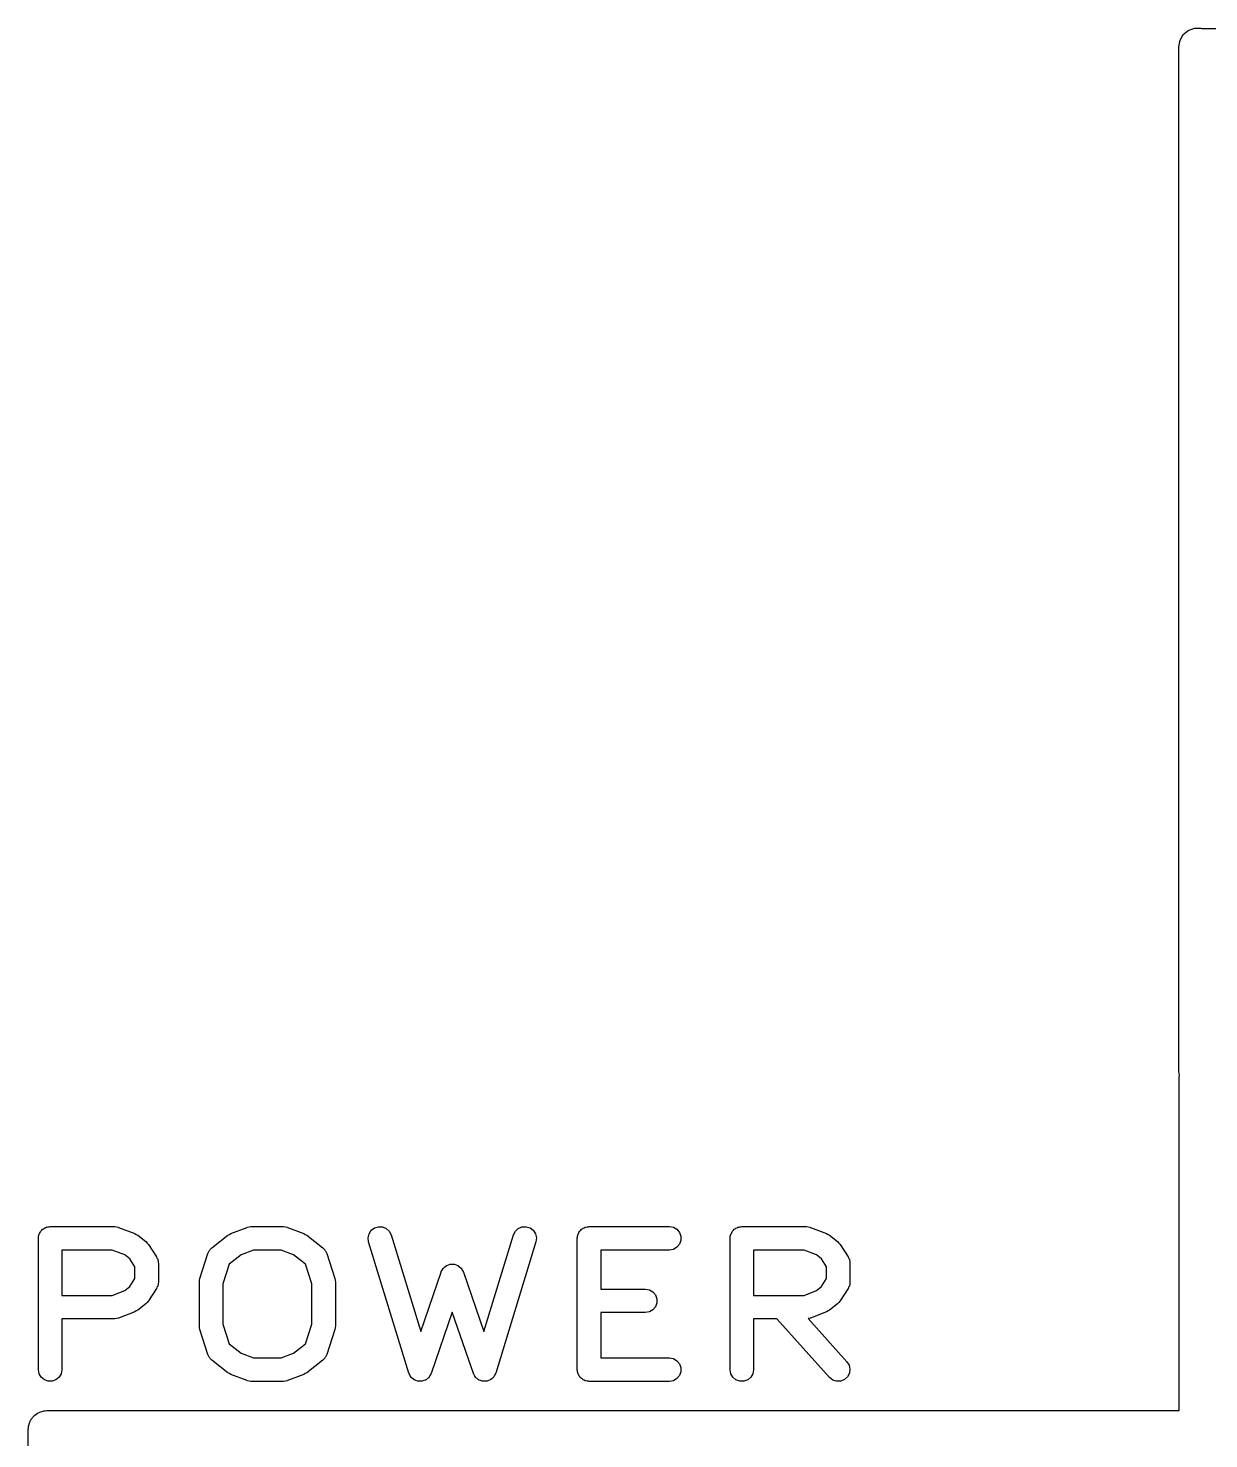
# Model space of a CAD drawing. Extents: x 10 to 287, y -200 to -10.
# Drawn here: x 104.04 to 110.33, y -97.84 to -90.32 of the extents above; entities that cross this region are included whole.
import ezdxf

# ---------------------------------------------------------------- set-up
doc = ezdxf.new("R2010")
doc.units = 0
doc.header["$MEASUREMENT"] = 0
doc.layers.add('BLACK', color=7, linetype='CONTINUOUS')

msp = doc.modelspace()

# ---------------------------------------------------------------- linework, layer by layer
at = {"layer": 'Black'}
for p, q in [((110.195, -90.3572), (110.222, -90.3349)), ((110.222, -90.3349), (110.254, -90.323)), ((110.254, -90.323), (110.289, -90.323)), ((110.289, -90.323), (110.292, -90.324)), ((110.292, -90.324), (121.006, -90.324)), ((110.172, -90.4215), (110.178, -90.3873)), ((110.172, -95.8825), (110.172, -90.4215)), ((110.178, -90.3873), (110.195, -90.3572)), ((110.175, -95.9036), (110.172, -95.8825)), ((110.174, -95.9104), (110.175, -95.9036)), ((110.174, -97.69), (110.174, -95.9104)), ((104.101, -96.7456), (104.103, -96.7404)), ((104.103, -96.7404), (104.106, -96.7362)), ((104.106, -96.7362), (104.109, -96.7315)), ((104.109, -96.7315), (104.113, -96.728)), ((104.113, -96.728), (104.117, -96.7238)), ((104.117, -96.7238), (104.121, -96.7211)), ((104.121, -96.7211), (104.126, -96.7175)), ((104.126, -96.7175), (104.131, -96.7157)), ((104.131, -96.7157), (104.136, -96.7129)), ((104.136, -96.7129), (104.141, -96.712)), ((104.141, -96.712), (104.146, -96.7101)), ((104.146, -96.7101), (104.152, -96.7101)), ((104.152, -96.7101), (104.157, -96.7092)), ((104.157, -96.7092), (104.5, -96.7092)), ((104.5, -96.7093), (104.501, -96.7092)), ((104.5, -96.7092), (104.5, -96.7093)), ((104.501, -96.7092), (104.511, -96.7112)), ((104.511, -96.7112), (104.521, -96.7129)), ((104.521, -96.7129), (104.522, -96.7133)), ((104.522, -96.7133), (104.522, -96.7134)), ((104.522, -96.7134), (104.608, -96.7467)), ((105.12, -96.7467), (105.206, -96.7134)), ((105.206, -96.7133), (105.207, -96.7129)), ((105.206, -96.7134), (105.206, -96.7133)), ((105.207, -96.7129), (105.217, -96.7112)), ((105.217, -96.7112), (105.227, -96.7092)), ((105.227, -96.7092), (105.228, -96.7093)), ((105.228, -96.7093), (105.228, -96.7092)), ((105.228, -96.7092), (105.4, -96.7092)), ((105.4, -96.7093), (105.401, -96.7092)), ((105.4, -96.7092), (105.4, -96.7093)), ((105.401, -96.7092), (105.411, -96.7112)), ((105.411, -96.7112), (105.421, -96.7129)), ((105.421, -96.7129), (105.422, -96.7133)), ((105.422, -96.7133), (105.422, -96.7134)), ((105.422, -96.7134), (105.508, -96.7467)), ((105.857, -96.7473), (105.868, -96.7291)), ((105.868, -96.7291), (105.886, -96.716)), ((105.886, -96.716), (105.906, -96.7096)), ((105.906, -96.7096), (105.928, -96.7108)), ((105.928, -96.7108), (105.948, -96.7192)), ((105.948, -96.7192), (105.964, -96.734)), ((105.964, -96.734), (105.974, -96.7534)), ((106.626, -96.7534), (106.636, -96.734)), ((106.636, -96.734), (106.651, -96.7192)), ((106.651, -96.7192), (106.671, -96.7108)), ((106.671, -96.7108), (106.693, -96.7096)), ((106.693, -96.7096), (106.714, -96.716)), ((106.714, -96.716), (106.731, -96.7291)), ((106.731, -96.7291), (106.743, -96.7473)), ((106.972, -96.7456), (106.974, -96.7404)), ((106.974, -96.7404), (106.978, -96.7362)), ((106.978, -96.7362), (106.98, -96.7315)), ((106.98, -96.7315), (106.985, -96.728)), ((106.985, -96.728), (106.988, -96.7238)), ((106.988, -96.7238), (106.993, -96.7211)), ((106.993, -96.7211), (106.997, -96.7175)), ((106.997, -96.7175), (107.002, -96.7157)), ((107.002, -96.7157), (107.007, -96.7129)), ((107.007, -96.7129), (107.012, -96.712)), ((107.012, -96.712), (107.018, -96.7101)), ((107.018, -96.7101), (107.023, -96.7101)), ((107.023, -96.7101), (107.028, -96.7092)), ((107.028, -96.7092), (107.457, -96.7092)), ((107.457, -96.7092), (107.478, -96.7129)), ((107.478, -96.7129), (107.497, -96.7238)), ((107.497, -96.7238), (107.511, -96.7404)), ((107.511, -96.7404), (107.518, -96.7608)), ((107.787, -96.7456), (107.789, -96.7404)), ((107.789, -96.7404), (107.792, -96.7362)), ((107.792, -96.7362), (107.795, -96.7315)), ((107.795, -96.7315), (107.799, -96.728)), ((107.799, -96.728), (107.802, -96.7238)), ((107.802, -96.7238), (107.807, -96.7211)), ((107.807, -96.7211), (107.811, -96.7175)), ((107.811, -96.7175), (107.817, -96.7157)), ((107.817, -96.7157), (107.821, -96.7129)), ((107.821, -96.7129), (107.827, -96.712)), ((107.827, -96.712), (107.832, -96.7101)), ((107.832, -96.7101), (107.837, -96.7101)), ((107.837, -96.7101), (107.843, -96.7092)), ((107.843, -96.7092), (108.185, -96.7092)), ((108.185, -96.7092), (108.186, -96.7093)), ((108.186, -96.7093), (108.187, -96.7092)), ((108.187, -96.7092), (108.197, -96.7112)), ((108.197, -96.7112), (108.207, -96.7129)), ((108.207, -96.7129), (108.207, -96.7133)), ((108.207, -96.7133), (108.208, -96.7134)), ((108.208, -96.7134), (108.294, -96.7467)), ((104.094, -96.7717), (104.095, -96.7663)), ((104.094, -97.4717), (104.094, -96.7717)), ((104.095, -96.7608), (104.097, -96.7557)), ((104.095, -96.7663), (104.095, -96.7608)), ((104.097, -96.7557), (104.098, -96.7503)), ((104.098, -96.7503), (104.101, -96.7456)), ((104.608, -96.7467), (104.616, -96.7514)), ((104.616, -96.7514), (104.624, -96.7557)), ((104.624, -96.7557), (104.667, -96.789)), ((104.667, -96.789), (104.674, -96.7968)), ((104.674, -96.7968), (104.681, -96.8045)), ((104.681, -96.8045), (104.724, -96.8712)), ((105.019, -96.8223), (105.104, -96.7557)), ((105.104, -96.7557), (105.112, -96.7514)), ((105.112, -96.7514), (105.12, -96.7467)), ((105.508, -96.7467), (105.516, -96.7514)), ((105.516, -96.7514), (105.524, -96.7557)), ((105.524, -96.7557), (105.61, -96.8223)), ((105.852, -96.7684), (105.857, -96.7473)), ((105.854, -96.79), (105.852, -96.7684)), ((106.069, -97.49), (105.854, -96.79)), ((105.974, -96.7534), (106.132, -97.2691)), ((106.468, -97.2691), (106.626, -96.7534)), ((106.745, -96.79), (106.531, -97.49)), ((106.743, -96.7473), (106.748, -96.7684)), ((106.748, -96.7684), (106.745, -96.79)), ((106.966, -96.7717), (106.967, -96.7663)), ((106.966, -97.4717), (106.966, -96.7717)), ((106.967, -96.7608), (106.969, -96.7557)), ((106.967, -96.7663), (106.967, -96.7608)), ((106.969, -96.7557), (106.97, -96.7503)), ((106.97, -96.7503), (106.972, -96.7456)), ((107.511, -96.8029), (107.497, -96.8195)), ((107.518, -96.7825), (107.511, -96.8029)), ((107.518, -96.7608), (107.518, -96.7825)), ((107.78, -96.7717), (107.781, -96.7663)), ((107.78, -97.4717), (107.78, -96.7717)), ((107.781, -96.7608), (107.783, -96.7557)), ((107.781, -96.7663), (107.781, -96.7608)), ((107.783, -96.7557), (107.784, -96.7503)), ((107.784, -96.7503), (107.787, -96.7456)), ((108.294, -96.7467), (108.302, -96.7514)), ((108.302, -96.7514), (108.31, -96.7557)), ((108.31, -96.7557), (108.352, -96.789)), ((108.352, -96.789), (108.36, -96.7968)), ((108.36, -96.7968), (108.367, -96.8045)), ((108.367, -96.8045), (108.41, -96.8712)), ((104.219, -96.8342), (104.219, -97.0758)), ((104.488, -96.8342), (104.219, -96.8342)), ((104.554, -96.8599), (104.488, -96.8342)), ((104.582, -96.8811), (104.554, -96.8599)), ((104.609, -96.9234), (104.582, -96.8811)), ((104.724, -96.8712), (104.726, -96.8776)), ((104.726, -96.8776), (104.73, -96.8836)), ((104.73, -96.8836), (104.731, -96.8875)), ((104.731, -96.8875), (104.732, -96.8912)), ((104.732, -96.8912), (104.733, -96.8982)), ((104.955, -96.9859), (104.997, -96.8525)), ((104.997, -96.8525), (105.001, -96.8457)), ((105.001, -96.8457), (105.004, -96.8384)), ((105.004, -96.8384), (105.006, -96.8361)), ((105.006, -96.8361), (105.008, -96.8333)), ((105.008, -96.8333), (105.013, -96.8281)), ((105.013, -96.8281), (105.019, -96.8223)), ((105.174, -96.8599), (105.111, -96.9092)), ((105.24, -96.8342), (105.174, -96.8599)), ((105.388, -96.8342), (105.24, -96.8342)), ((105.454, -96.8599), (105.388, -96.8342)), ((105.518, -96.9092), (105.454, -96.8599)), ((105.61, -96.8223), (105.615, -96.8281)), ((105.615, -96.8281), (105.621, -96.8333)), ((105.621, -96.8333), (105.622, -96.8361)), ((105.622, -96.8361), (105.624, -96.8384)), ((105.624, -96.8384), (105.627, -96.8457)), ((105.627, -96.8457), (105.631, -96.8525)), ((105.631, -96.8525), (105.674, -96.9859)), ((107.457, -96.8342), (107.091, -96.8342)), ((107.091, -96.8342), (107.091, -97.0425)), ((107.478, -96.8304), (107.457, -96.8342)), ((107.497, -96.8195), (107.478, -96.8304)), ((107.905, -96.8342), (107.905, -97.0758)), ((108.174, -96.8342), (107.905, -96.8342)), ((108.24, -96.8599), (108.174, -96.8342)), ((108.267, -96.8811), (108.24, -96.8599)), ((108.294, -96.9234), (108.267, -96.8811)), ((108.41, -96.8712), (108.412, -96.8776)), ((108.412, -96.8776), (108.416, -96.8836)), ((108.416, -96.8836), (108.416, -96.8875)), ((108.416, -96.8875), (108.418, -96.8912)), ((108.418, -96.8912), (108.418, -96.8982)), ((104.609, -96.9866), (104.609, -96.9234)), ((104.733, -96.8982), (104.734, -96.905)), ((104.734, -96.905), (104.734, -97.005)), ((105.111, -96.9092), (105.077, -97.0148)), ((105.552, -97.0148), (105.518, -96.9092)), ((106.132, -97.2691), (106.241, -96.9514)), ((106.241, -96.9492), (106.246, -96.9409)), ((106.241, -96.9504), (106.241, -96.9492)), ((106.241, -96.9514), (106.241, -96.9504)), ((106.246, -96.9409), (106.251, -96.9324)), ((106.251, -96.9324), (106.252, -96.9316)), ((106.252, -96.9316), (106.253, -96.9306)), ((106.253, -96.9306), (106.26, -96.9245)), ((106.26, -96.9245), (106.268, -96.9181)), ((106.268, -96.9181), (106.269, -96.9177)), ((106.269, -96.9177), (106.27, -96.917)), ((106.27, -96.917), (106.279, -96.9138)), ((106.279, -96.9138), (106.288, -96.9103)), ((106.288, -96.9103), (106.289, -96.9103)), ((106.289, -96.9103), (106.29, -96.9099)), ((106.29, -96.9099), (106.3, -96.9101)), ((106.3, -96.9101), (106.309, -96.9099)), ((106.309, -96.9099), (106.311, -96.9103)), ((106.311, -96.9103), (106.312, -96.9103)), ((106.312, -96.9103), (106.321, -96.9138)), ((106.321, -96.9138), (106.33, -96.917)), ((106.33, -96.917), (106.331, -96.9177)), ((106.331, -96.9177), (106.332, -96.9181)), ((106.332, -96.9181), (106.339, -96.9245)), ((106.339, -96.9245), (106.347, -96.9306)), ((106.347, -96.9306), (106.348, -96.9316)), ((106.348, -96.9316), (106.348, -96.9324)), ((106.348, -96.9324), (106.353, -96.9409)), ((106.353, -96.9409), (106.358, -96.9492)), ((106.358, -96.9492), (106.358, -96.9504)), ((106.358, -96.9504), (106.359, -96.9514)), ((106.359, -96.9514), (106.468, -97.2691)), ((108.294, -96.9866), (108.294, -96.9234)), ((108.418, -96.8982), (108.419, -96.905)), ((108.419, -96.905), (108.419, -97.005)), ((104.554, -97.0501), (104.582, -97.0289)), ((104.582, -97.0289), (104.609, -96.9866)), ((104.724, -97.0388), (104.681, -97.1055)), ((104.726, -97.0324), (104.724, -97.0388)), ((104.73, -97.0264), (104.726, -97.0324)), ((104.731, -97.0225), (104.73, -97.0264)), ((104.732, -97.0188), (104.731, -97.0225)), ((104.733, -97.0118), (104.732, -97.0188)), ((104.734, -97.005), (104.733, -97.0118)), ((104.952, -97.005), (104.953, -96.9955)), ((104.952, -97.2383), (104.952, -97.005)), ((104.953, -96.9955), (104.955, -96.9859)), ((105.077, -97.0148), (105.077, -97.2285)), ((105.552, -97.2285), (105.552, -97.0148)), ((105.674, -96.9859), (105.675, -96.9955)), ((105.675, -96.9955), (105.677, -97.005)), ((105.677, -97.005), (105.677, -97.2383)), ((107.091, -97.0425), (107.328, -97.0425)), ((107.328, -97.0425), (107.35, -97.0463)), ((108.24, -97.0501), (108.267, -97.0289)), ((108.267, -97.0289), (108.294, -96.9866)), ((108.41, -97.0388), (108.367, -97.1055)), ((108.412, -97.0324), (108.41, -97.0388)), ((108.416, -97.0264), (108.412, -97.0324)), ((108.418, -97.0188), (108.416, -97.0225)), ((108.416, -97.0225), (108.416, -97.0264)), ((108.419, -97.005), (108.418, -97.0118)), ((108.418, -97.0118), (108.418, -97.0188)), ((104.219, -97.0758), (104.488, -97.0758)), ((104.488, -97.0758), (104.554, -97.0501)), ((104.674, -97.1132), (104.667, -97.121)), ((104.681, -97.1055), (104.674, -97.1132)), ((107.35, -97.0463), (107.369, -97.0571)), ((107.369, -97.0571), (107.382, -97.0737)), ((107.382, -97.0737), (107.39, -97.0941)), ((107.39, -97.1159), (107.382, -97.1362)), ((107.39, -97.0941), (107.39, -97.1159)), ((107.905, -97.0758), (108.174, -97.0758)), ((108.174, -97.0758), (108.24, -97.0501)), ((108.36, -97.1132), (108.352, -97.121)), ((108.367, -97.1055), (108.36, -97.1132)), ((104.608, -97.1632), (104.522, -97.1966)), ((104.616, -97.1586), (104.608, -97.1632)), ((104.624, -97.1543), (104.616, -97.1586)), ((104.667, -97.121), (104.624, -97.1543)), ((106.3, -97.1644), (106.187, -97.4919)), ((106.412, -97.4919), (106.3, -97.1644)), ((107.328, -97.1675), (107.091, -97.1675)), ((107.091, -97.1675), (107.091, -97.4092)), ((107.35, -97.1637), (107.328, -97.1675)), ((107.369, -97.1529), (107.35, -97.1637)), ((107.382, -97.1362), (107.369, -97.1529)), ((108.294, -97.1632), (108.208, -97.1966)), ((108.302, -97.1586), (108.294, -97.1632)), ((108.31, -97.1543), (108.302, -97.1586)), ((108.352, -97.121), (108.31, -97.1543)), ((104.5, -97.2008), (104.219, -97.2008)), ((104.219, -97.2008), (104.219, -97.4717)), ((104.501, -97.2008), (104.5, -97.2007)), ((104.5, -97.2007), (104.5, -97.2008)), ((104.511, -97.1988), (104.501, -97.2008)), ((104.521, -97.1971), (104.511, -97.1988)), ((104.522, -97.1967), (104.521, -97.1971)), ((104.522, -97.1966), (104.522, -97.1967)), ((104.953, -97.2479), (104.952, -97.2383)), ((104.955, -97.2575), (104.953, -97.2479)), ((104.997, -97.3908), (104.955, -97.2575)), ((105.077, -97.2285), (105.111, -97.3342)), ((105.518, -97.3342), (105.552, -97.2285)), ((105.674, -97.2575), (105.631, -97.3908)), ((105.675, -97.2479), (105.674, -97.2575)), ((105.677, -97.2383), (105.675, -97.2479)), ((108.029, -97.2008), (107.905, -97.2008)), ((107.905, -97.2008), (107.905, -97.4717)), ((108.31, -97.5135), (108.029, -97.2008)), ((108.197, -97.1988), (108.196, -97.1991)), ((108.196, -97.1991), (108.403, -97.4299)), ((108.207, -97.1971), (108.197, -97.1988)), ((108.208, -97.1966), (108.207, -97.1967)), ((108.207, -97.1967), (108.207, -97.1971)), ((105.111, -97.3342), (105.174, -97.3834)), ((105.454, -97.3834), (105.518, -97.3342)), ((105.001, -97.3977), (104.997, -97.3908)), ((105.004, -97.4049), (105.001, -97.3977)), ((105.006, -97.4072), (105.004, -97.4049)), ((105.008, -97.41), (105.006, -97.4072)), ((105.013, -97.4152), (105.008, -97.41)), ((105.019, -97.421), (105.013, -97.4152)), ((105.174, -97.3834), (105.24, -97.4092)), ((105.24, -97.4092), (105.388, -97.4092)), ((105.388, -97.4092), (105.454, -97.3834)), ((105.615, -97.4152), (105.61, -97.421)), ((105.621, -97.41), (105.615, -97.4152)), ((105.622, -97.4072), (105.621, -97.41)), ((105.624, -97.4049), (105.622, -97.4072)), ((105.627, -97.3977), (105.624, -97.4049)), ((105.631, -97.3908), (105.627, -97.3977)), ((107.091, -97.4092), (107.457, -97.4092)), ((107.457, -97.4092), (107.478, -97.4129)), ((107.478, -97.4129), (107.497, -97.4238)), ((104.098, -97.493), (104.094, -97.4717)), ((104.109, -97.5118), (104.098, -97.493)), ((104.216, -97.493), (104.205, -97.5118)), ((104.219, -97.4717), (104.216, -97.493)), ((105.104, -97.4877), (105.019, -97.421)), ((105.112, -97.4919), (105.104, -97.4877)), ((105.12, -97.4966), (105.112, -97.4919)), ((105.516, -97.4919), (105.508, -97.4966)), ((105.524, -97.4877), (105.516, -97.4919)), ((105.61, -97.421), (105.524, -97.4877)), ((106.07, -97.492), (106.069, -97.49)), ((106.07, -97.4941), (106.07, -97.492)), ((106.075, -97.5016), (106.07, -97.4941)), ((106.187, -97.4919), (106.186, -97.4939)), ((106.186, -97.4939), (106.186, -97.4961)), ((106.413, -97.4939), (106.412, -97.4919)), ((106.414, -97.4961), (106.413, -97.4939)), ((106.53, -97.4941), (106.525, -97.5016)), ((106.531, -97.49), (106.53, -97.492)), ((106.53, -97.492), (106.53, -97.4941)), ((106.967, -97.4771), (106.966, -97.4717)), ((106.967, -97.4825), (106.967, -97.4771)), ((106.969, -97.4877), (106.967, -97.4825)), ((106.97, -97.493), (106.969, -97.4877)), ((106.972, -97.4978), (106.97, -97.493)), ((107.497, -97.4238), (107.511, -97.4404)), ((107.511, -97.4404), (107.518, -97.4608)), ((107.518, -97.4825), (107.511, -97.5029)), ((107.518, -97.4608), (107.518, -97.4825)), ((107.784, -97.493), (107.78, -97.4717)), ((107.795, -97.5118), (107.784, -97.493)), ((107.901, -97.493), (107.891, -97.5118)), ((107.905, -97.4717), (107.901, -97.493)), ((108.403, -97.4299), (108.415, -97.4483)), ((108.416, -97.491), (108.406, -97.5102)), ((108.415, -97.4483), (108.419, -97.4695)), ((108.419, -97.4695), (108.416, -97.491)), ((104.126, -97.5258), (104.109, -97.5118)), ((104.146, -97.5332), (104.126, -97.5258)), ((104.168, -97.5332), (104.146, -97.5332)), ((104.188, -97.5258), (104.168, -97.5332)), ((104.205, -97.5118), (104.188, -97.5258)), ((105.206, -97.5299), (105.12, -97.4966)), ((105.206, -97.5301), (105.206, -97.5299)), ((105.207, -97.5304), (105.206, -97.5301)), ((105.217, -97.5322), (105.207, -97.5304)), ((105.227, -97.5342), (105.217, -97.5322)), ((105.228, -97.534), (105.227, -97.5342)), ((105.228, -97.5342), (105.228, -97.534)), ((105.4, -97.5342), (105.228, -97.5342)), ((105.401, -97.5342), (105.4, -97.534)), ((105.4, -97.534), (105.4, -97.5342)), ((105.411, -97.5322), (105.401, -97.5342)), ((105.421, -97.5304), (105.411, -97.5322)), ((105.422, -97.5301), (105.421, -97.5304)), ((105.508, -97.4966), (105.422, -97.5299)), ((105.422, -97.5299), (105.422, -97.5301)), ((106.078, -97.5093), (106.075, -97.5016)), ((106.08, -97.5108), (106.078, -97.5093)), ((106.081, -97.5127), (106.08, -97.5108)), ((106.088, -97.5182), (106.081, -97.5127)), ((106.094, -97.5241), (106.088, -97.5182)), ((106.096, -97.525), (106.094, -97.5241)), ((106.098, -97.5264), (106.096, -97.525)), ((106.106, -97.5292), (106.098, -97.5264)), ((106.114, -97.5326), (106.106, -97.5292)), ((106.117, -97.5327), (106.114, -97.5326)), ((106.119, -97.5334), (106.117, -97.5327)), ((106.127, -97.5332), (106.119, -97.5334)), ((106.136, -97.5337), (106.127, -97.5332)), ((106.138, -97.533), (106.136, -97.5337)), ((106.14, -97.533), (106.138, -97.533)), ((106.148, -97.5299), (106.14, -97.533)), ((106.157, -97.5273), (106.148, -97.5299)), ((106.159, -97.526), (106.157, -97.5273)), ((106.161, -97.5252), (106.159, -97.526)), ((106.167, -97.5195), (106.161, -97.5252)), ((106.174, -97.5143), (106.167, -97.5195)), ((106.175, -97.5124), (106.174, -97.5143)), ((106.177, -97.5109), (106.175, -97.5124)), ((106.181, -97.5033), (106.177, -97.5109)), ((106.186, -97.4961), (106.181, -97.5033)), ((106.418, -97.5033), (106.414, -97.4961)), ((106.423, -97.5109), (106.418, -97.5033)), ((106.424, -97.5124), (106.423, -97.5109)), ((106.425, -97.5143), (106.424, -97.5124)), ((106.432, -97.5195), (106.425, -97.5143)), ((106.439, -97.5252), (106.432, -97.5195)), ((106.441, -97.526), (106.439, -97.5252)), ((106.443, -97.5273), (106.441, -97.526)), ((106.451, -97.5299), (106.443, -97.5273)), ((106.459, -97.533), (106.451, -97.5299)), ((106.461, -97.533), (106.459, -97.533)), ((106.464, -97.5337), (106.461, -97.533)), ((106.472, -97.5332), (106.464, -97.5337)), ((106.481, -97.5334), (106.472, -97.5332)), ((106.483, -97.5327), (106.481, -97.5334)), ((106.485, -97.5326), (106.483, -97.5327)), ((106.493, -97.5292), (106.485, -97.5326)), ((106.501, -97.5264), (106.493, -97.5292)), ((106.503, -97.525), (106.501, -97.5264)), ((106.505, -97.5241), (106.503, -97.525)), ((106.512, -97.5182), (106.505, -97.5241)), ((106.518, -97.5127), (106.512, -97.5182)), ((106.519, -97.5108), (106.518, -97.5127)), ((106.521, -97.5093), (106.519, -97.5108)), ((106.525, -97.5016), (106.521, -97.5093)), ((106.974, -97.5029), (106.972, -97.4978)), ((106.978, -97.5071), (106.974, -97.5029)), ((106.98, -97.5118), (106.978, -97.5071)), ((106.985, -97.5154), (106.98, -97.5118)), ((106.988, -97.5195), (106.985, -97.5154)), ((106.993, -97.5223), (106.988, -97.5195)), ((106.997, -97.5258), (106.993, -97.5223)), ((107.002, -97.5277), (106.997, -97.5258)), ((107.007, -97.5304), (107.002, -97.5277)), ((107.012, -97.5313), (107.007, -97.5304)), ((107.018, -97.5332), (107.012, -97.5313)), ((107.023, -97.5332), (107.018, -97.5332)), ((107.028, -97.5342), (107.023, -97.5332)), ((107.457, -97.5342), (107.028, -97.5342)), ((107.478, -97.5304), (107.457, -97.5342)), ((107.497, -97.5195), (107.478, -97.5304)), ((107.511, -97.5029), (107.497, -97.5195)), ((107.811, -97.5258), (107.795, -97.5118)), ((107.832, -97.5332), (107.811, -97.5258)), ((107.853, -97.5332), (107.832, -97.5332)), ((107.874, -97.5258), (107.853, -97.5332)), ((107.891, -97.5118), (107.874, -97.5258)), ((108.328, -97.5268), (108.31, -97.5135)), ((108.348, -97.5336), (108.328, -97.5268)), ((108.37, -97.5328), (108.348, -97.5336)), ((108.39, -97.5247), (108.37, -97.5328)), ((108.406, -97.5102), (108.39, -97.5247)), ((104.063, -97.7257), (104.07, -97.7201)), ((104.07, -97.7201), (104.076, -97.7134)), ((104.076, -97.7134), (104.083, -97.709)), ((104.083, -97.709), (104.09, -97.7034)), ((104.09, -97.7034), (104.098, -97.7004)), ((104.098, -97.7004), (104.106, -97.696)), ((104.106, -97.696), (104.114, -97.6945)), ((104.114, -97.6945), (104.123, -97.6915)), ((104.123, -97.6915), (104.131, -97.6915)), ((104.131, -97.6915), (104.14, -97.69)), ((104.14, -97.69), (110.174, -97.69)), ((104.04, -97.79), (104.042, -97.7814)), ((104.04, -109.093), (104.04, -97.79)), ((104.042, -97.7726), (104.045, -97.7644)), ((104.042, -97.7814), (104.042, -97.7726)), ((104.045, -97.7644), (104.046, -97.7558)), ((104.046, -97.7558), (104.05, -97.7482)), ((104.05, -97.7482), (104.053, -97.74)), ((104.053, -97.74), (104.059, -97.7333)), ((104.059, -97.7333), (104.063, -97.7257))]:
    msp.add_line(p, q, dxfattribs=at)

doc.saveas('drawing.dxf')
